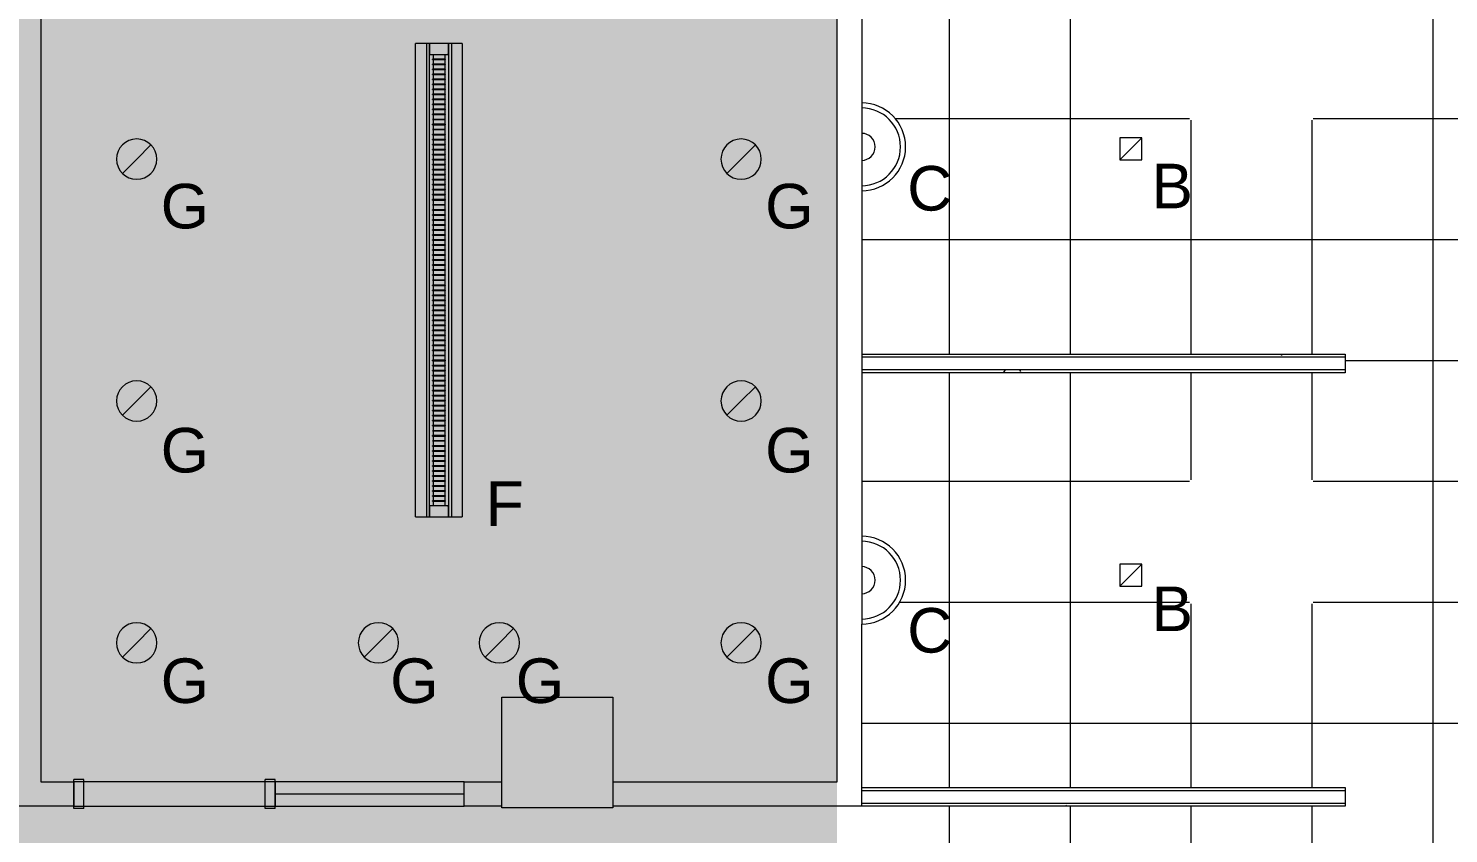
# Model space of a CAD drawing. Header units: inches. Extents: x -1196 to 1003, y -7097 to -4899.
# Drawn here: x 398.9 to 680.9, y -6614.4 to -6454.6 of the extents above; entities that cross this region are included whole.
import ezdxf

# ---------------------------------------------------------------- set-up
doc = ezdxf.new("R2010")
doc.units = ezdxf.units.IN
doc.header["$MEASUREMENT"] = 0
for name, color, linetype, lineweight in [('A-CLNG', 214, 'Continuous', 13), ('A-CLNG-PATT', 214, 'Continuous', 13), ('A-DETL-GENF', 247, 'Continuous', 9), ('A-DOOR', 8, 'Continuous', 13), ('A-DOOR-FRAM', 8, 'Continuous', 20), ('A-GLAZ', 8, 'Continuous', 13), ('A-WALL', 8, 'Continuous', 9), ('A-WALL-PATT', 8, 'Continuous', 13), ('E-LITE-EQPM', 4, 'Continuous', 9), ('E-LITE-EQPM-IDEN', 4, 'Continuous', 9), ('I-WALL', 8, 'Continuous', 9), ('S-COLS', 8, 'Continuous', 9)]:
    doc.layers.add(name, color=color, linetype=linetype, lineweight=lineweight)
doc.styles.add('Arial', font='arial.ttf', dxfattribs={"height": 8.851796})
pattern_1 = [(0, (0, 0), (30.72, 7.68), [1.267, -21.773, 1.267, -21.773, -122.88]), (0, (0, 0), (30.72, 7.68), [-46.08, 1.267, -44.813, 1.267, -21.773, -53.76]), (0, (0, 0), (30.72, 7.68), [-115.2, 1.267, -14.093, 1.267, -37.133]), (120, (11.52, 3.84), (-22.011075, 22.7643), [1.267, -21.773, 1.267, -21.773, -122.88]), (120, (11.52, 3.84), (-22.011075, 22.7643), [-46.08, 1.267, -44.813, 1.267, -21.773, -53.76]), (120, (11.52, 3.84), (-22.011075, 22.7643), [-115.2, 1.267, -14.093, 1.267, -37.133]), (240, (15.36, 19.2), (-8.708925, -30.4443), [1.267, -21.773, 1.267, -21.773, -122.88]), (240, (15.36, 19.2), (-8.708925, -30.4443), [-46.08, 1.267, -44.813, 1.267, -21.773, -53.76]), (240, (15.36, 19.2), (-8.708925, -30.4443), [-115.2, 1.267, -14.093, 1.267, -37.133])]

# ---------------------------------------------------------------- blocks, each defined once
blk = doc.blocks.new('Concrete-Rectangular-Column - 24 X 24-5087837-FIRST FLOOR RCP')
at = {"layer": 'S-COLS'}
for p, q in [((-11, 11), (11, 11)), ((-11, -11), (-11, 11)), ((11, 11), (11, -11)), ((11, -11), (-11, -11))]:
    blk.add_line(p, q, dxfattribs=at)
blk = doc.blocks.new('Single Flush - OTJ_SOLIDFLUSH_ALUM_D2-5395510-FIRST FLOOR RCP')
at = {"layer": 'A-DOOR-FRAM'}
for p, q in [((-20, 2.875), (-20, -2.875)), ((-20, 2.875), (-18, 2.875)), ((-18, 2.875), (-18, -2.875)), ((18.000004, 2.875), (18.000004, -2.875)), ((18.000004, 2.875), (20.000004, 2.875)), ((20.000004, 2.875), (20.000004, -2.875)), ((-20, -2.875), (-18, -2.875)), ((18.000004, -2.875), (20.000004, -2.875))]:
    blk.add_line(p, q, dxfattribs=at)
blk = doc.blocks.new('Frameless opening with glazing - 37_5-5235140-FIRST FLOOR RCP')
at = {"layer": 'A-GLAZ'}
blk.add_line((-20.25, 0.0625), (17.25, 0.0625), dxfattribs=at)
blk = doc.blocks.new('Sconce Light - Uplight - 100W - 120V-5523596-FIRST FLOOR RCP')
at = {"layer": 'E-LITE-EQPM'}
blk.add_line((-8.71, 2.44), (8.71, 2.44), dxfattribs=at)
for radius, start in [(8.71, 360), (7.71, 0), (2.68, 0)]:
    blk.add_arc((0, 2.44), radius, start, 180, dxfattribs=at)
blk = doc.blocks.new('L-Recessed Square Downlight - 4_-4552743-FIRST FLOOR RCP')
at = {"layer": 'E-LITE-EQPM'}
for p, q in [((-2.1875, -2.1875), (-2.1875, 2.1875)), ((-2.1875, 2.1875), (2.1875, 2.1875)), ((-2.1875, 2.1875), (2.1875, -2.1875)), ((2.1875, 2.1875), (2.1875, -2.1875)), ((2.1875, -2.1875), (-2.1875, -2.1875))]:
    blk.add_line(p, q, dxfattribs=at)
blk = doc.blocks.new('L-Recessed Circular - Downlight - 8_-5310836-FIRST FLOOR RCP')
at = {"layer": 'E-LITE-EQPM'}
for q in [(2.83, 2.83), (-2.83, -2.83)]:
    blk.add_line((0, 0), q, dxfattribs=at)
for start, end in [(360, 180), (180, 360)]:
    blk.add_arc((0, 0), 4, start, end, dxfattribs=at)
blk = doc.blocks.new('L-Pendant-Axis-LT-Louver - L-Pendant-Axis-LT-Louver 2-V76-FIRST FLOOR RCP')
at = {"layer": 'E-LITE-EQPM'}
for p, q in [((47, 4.64), (-47, 4.64)), ((-47, 4.59), (-47, 4.64)), ((-47, 2.49), (-47, 4.59)), ((47, 4.64), (47, 4.59)), ((47, 4.59), (47, 2.49)), ((-47, 1.88), (-47, 2.49)), ((-47, 2.49), (47, 2.49)), ((47, 1.88), (-47, 1.88)), ((-47, -1.85), (-47, 1.85)), ((-47, 1.85), (-44.78, 1.85)), ((-44.78, 1.85), (-44.78, 1.8)), ((-44.78, 1.8), (-44.78, 1.83)), ((-44.78, 1.72), (-44.78, 1.8)), ((-44.78, 1.72), (-44.78, -1.72)), ((-44.78, 1.15), (-43.88, 1.15)), ((-43.88, -1.27), (-43.88, 1.27)), ((-43.82, 1.27), (-43.88, 1.27)), ((-43.82, 1.27), (-43.82, -1.27)), ((-43.82, 1.15), (-42.89, 1.15)), ((-42.89, -1.27), (-42.89, 1.27)), ((-42.82, 1.27), (-42.89, 1.27)), ((-42.82, 1.27), (-42.82, -1.27)), ((-42.82, 1.15), (-41.93, 1.15)), ((-41.89, -1.27), (-41.89, 1.27)), ((-41.83, 1.27), (-41.89, 1.27)), ((-41.83, 1.27), (-41.83, -1.27)), ((-41.83, 1.15), (-40.89, 1.15)), ((-40.89, -1.27), (-40.89, 1.27)), ((-40.83, 1.27), (-40.89, 1.27)), ((-40.83, 1.27), (-40.83, -1.27)), ((-40.83, 1.15), (-39.9, 1.15)), ((-39.9, -1.27), (-39.9, 1.27)), ((-39.83, 1.27), (-39.9, 1.27)), ((-39.83, 1.27), (-39.83, -1.27)), ((-39.83, 1.15), (-38.9, 1.15)), ((-38.9, -1.27), (-38.9, 1.27)), ((-38.84, 1.27), (-38.9, 1.27)), ((-38.84, 1.27), (-38.84, -1.27)), ((-38.84, 1.15), (-37.9, 1.15)), ((-37.9, -1.27), (-37.9, 1.27)), ((-37.84, 1.27), (-37.9, 1.27)), ((-37.84, 1.27), (-37.84, -1.27)), ((-37.84, 1.15), (-36.91, 1.15)), ((-36.91, -1.27), (-36.91, 1.27)), ((-36.84, 1.27), (-36.91, 1.27)), ((-36.84, 1.27), (-36.84, -1.27)), ((-36.84, 1.15), (-35.91, 1.15)), ((-35.91, -1.27), (-35.91, 1.27)), ((-35.85, 1.27), (-35.91, 1.27)), ((-35.85, 1.27), (-35.85, -1.27)), ((-35.85, 1.15), (-34.91, 1.15)), ((-34.91, -1.27), (-34.91, 1.27)), ((-34.85, 1.27), (-34.91, 1.27)), ((-34.85, 1.27), (-34.85, -1.27)), ((-34.85, 1.15), (-33.92, 1.15)), ((-33.92, -1.27), (-33.92, 1.27)), ((-33.85, 1.27), (-33.92, 1.27)), ((-33.85, 1.27), (-33.85, -1.27)), ((-33.85, 1.15), (-32.92, 1.15)), ((-32.92, -1.27), (-32.92, 1.27)), ((-32.86, 1.27), (-32.92, 1.27)), ((-32.86, 1.27), (-32.86, -1.27)), ((-32.86, 1.15), (-31.92, 1.15)), ((-31.92, -1.27), (-31.92, 1.27)), ((-31.86, 1.27), (-31.92, 1.27)), ((-31.86, 1.27), (-31.86, -1.27)), ((-31.86, 1.15), (-30.93, 1.15)), ((-30.93, -1.27), (-30.93, 1.27)), ((-30.86, 1.27), (-30.93, 1.27)), ((-30.86, 1.27), (-30.86, -1.27)), ((-30.86, 1.15), (-29.93, 1.15)), ((-29.93, -1.27), (-29.93, 1.27)), ((-29.87, 1.27), (-29.93, 1.27)), ((-29.87, 1.27), (-29.87, -1.27)), ((-29.87, 1.15), (-28.93, 1.15)), ((-28.93, -1.27), (-28.93, 1.27)), ((-28.87, 1.27), (-28.93, 1.27)), ((-28.87, 1.27), (-28.87, -1.27)), ((-28.87, 1.15), (-27.94, 1.15)), ((-27.94, -1.27), (-27.94, 1.27)), ((-27.87, 1.27), (-27.94, 1.27)), ((-27.87, 1.27), (-27.87, -1.27)), ((-27.87, 1.15), (-26.94, 1.15)), ((-26.94, -1.27), (-26.94, 1.27)), ((-26.88, 1.27), (-26.94, 1.27)), ((-26.88, 1.27), (-26.88, -1.27)), ((-26.88, 1.15), (-25.94, 1.15)), ((-25.94, -1.27), (-25.94, 1.27)), ((-25.88, 1.27), (-25.94, 1.27)), ((-25.88, 1.27), (-25.88, -1.27)), ((-25.88, 1.15), (-24.95, 1.15)), ((-24.95, -1.27), (-24.95, 1.27)), ((-24.88, 1.27), (-24.95, 1.27)), ((-24.88, 1.27), (-24.88, -1.27)), ((-24.88, 1.15), (-23.95, 1.15)), ((-23.95, -1.27), (-23.95, 1.27)), ((-23.89, 1.27), (-23.95, 1.27)), ((-23.89, 1.27), (-23.89, -1.27)), ((-23.89, 1.15), (-22.98, 1.15)), ((-22.95, -1.27), (-22.95, 1.27)), ((-22.89, 1.27), (-22.95, 1.27)), ((-22.89, 1.27), (-22.89, -1.27)), ((-22.89, 1.15), (-21.96, 1.15)), ((-21.96, -1.27), (-21.96, 1.27)), ((-21.89, 1.27), (-21.96, 1.27)), ((-21.89, 1.27), (-21.89, -1.27)), ((-21.89, 1.15), (-20.96, 1.15)), ((-20.96, -1.27), (-20.96, 1.27)), ((-20.9, 1.27), (-20.96, 1.27)), ((-20.9, 1.27), (-20.9, -1.27)), ((-20.9, 1.15), (-19.96, 1.15)), ((-19.96, -1.27), (-19.96, 1.27)), ((-19.9, 1.27), (-19.96, 1.27)), ((-19.9, 1.27), (-19.9, -1.27)), ((-19.9, 1.15), (-18.97, 1.15)), ((-18.97, -1.27), (-18.97, 1.27)), ((-18.9, 1.27), (-18.97, 1.27)), ((-18.9, 1.27), (-18.9, -1.27)), ((-18.9, 1.15), (-17.97, 1.15)), ((-17.97, -1.27), (-17.97, 1.27)), ((-17.91, 1.27), (-17.97, 1.27)), ((-17.91, 1.27), (-17.91, -1.27)), ((-17.91, 1.15), (-16.97, 1.15)), ((-16.97, -1.27), (-16.97, 1.27)), ((-16.91, 1.27), (-16.97, 1.27)), ((-16.91, 1.27), (-16.91, -1.27)), ((-16.91, 1.15), (-15.98, 1.15)), ((-15.98, -1.27), (-15.98, 1.27)), ((-15.91, 1.27), (-15.98, 1.27)), ((-15.91, 1.27), (-15.91, -1.27)), ((-15.91, 1.15), (-14.98, 1.15)), ((-14.98, -1.27), (-14.98, 1.27)), ((-14.92, 1.27), (-14.98, 1.27)), ((-14.92, 1.27), (-14.92, -1.27)), ((-14.92, 1.15), (-13.98, 1.15)), ((-13.98, -1.27), (-13.98, 1.27)), ((-13.92, 1.27), (-13.98, 1.27)), ((-13.92, 1.27), (-13.92, -1.27)), ((-13.92, 1.15), (-12.99, 1.15)), ((-12.99, -1.27), (-12.99, 1.27)), ((-12.92, 1.27), (-12.99, 1.27)), ((-12.92, 1.27), (-12.92, -1.27)), ((-12.92, 1.15), (-11.99, 1.15)), ((-11.99, -1.27), (-11.99, 1.27)), ((-11.93, 1.27), (-11.99, 1.27)), ((-11.93, 1.27), (-11.93, -1.27)), ((-11.93, 1.15), (-10.99, 1.15)), ((-10.99, -1.27), (-10.99, 1.27)), ((-10.93, 1.27), (-10.99, 1.27)), ((-10.93, 1.27), (-10.93, -1.27)), ((-10.93, 1.15), (-10, 1.15)), ((-10, -1.27), (-10, 1.27)), ((-9.94, 1.27), (-10, 1.27)), ((-9.94, 1.27), (-9.94, -1.27)), ((-9.94, 1.15), (-9, 1.15)), ((-9, -1.27), (-9, 1.27)), ((-8.94, 1.27), (-9, 1.27)), ((-8.94, 1.27), (-8.94, -1.27)), ((-8.94, 1.15), (-8, 1.15)), ((-8, -1.27), (-8, 1.27)), ((-7.94, 1.27), (-8, 1.27)), ((-7.94, 1.27), (-7.94, -1.27)), ((-7.94, 1.15), (-7.01, 1.15)), ((-7.01, -1.27), (-7.01, 1.27)), ((-6.95, 1.27), (-7.01, 1.27)), ((-6.95, 1.27), (-6.95, -1.27)), ((-6.95, 1.15), (-6.01, 1.15)), ((-6.01, -1.27), (-6.01, 1.27)), ((-5.95, 1.27), (-6.01, 1.27)), ((-5.95, 1.27), (-5.95, -1.27)), ((-5.95, 1.15), (-5.01, 1.15)), ((-5.01, -1.27), (-5.01, 1.27)), ((-4.95, 1.27), (-5.01, 1.27)), ((-4.95, 1.27), (-4.95, -1.27)), ((-4.95, 1.15), (-4.03, 1.15)), ((-4.02, -1.27), (-4.02, 1.27)), ((-3.96, 1.27), (-4.02, 1.27)), ((-3.96, 1.27), (-3.96, -1.27)), ((-3.96, 1.15), (-3.02, 1.15)), ((-3.02, -1.27), (-3.02, 1.27)), ((-2.96, 1.27), (-3.02, 1.27)), ((-2.96, 1.27), (-2.96, -1.27)), ((-2.96, 1.15), (-2.02, 1.15)), ((-2.02, -1.27), (-2.02, 1.27)), ((-1.96, 1.27), (-2.02, 1.27)), ((-1.96, 1.27), (-1.96, -1.27)), ((-1.96, 1.15), (-1.03, 1.15)), ((-1.03, -1.27), (-1.03, 1.27)), ((-0.97, 1.27), (-1.03, 1.27)), ((-0.97, 1.27), (-0.97, -1.27)), ((-0.97, 1.15), (-0.03, 1.15)), ((-0.03, -1.27), (-0.03, 1.27)), ((0.03, 1.27), (-0.03, 1.27)), ((0.03, 1.27), (0.03, -1.27)), ((0.03, 1.15), (0.97, 1.15)), ((0.97, -1.27), (0.97, 1.27)), ((1.03, 1.27), (0.97, 1.27)), ((1.03, 1.27), (1.03, -1.27)), ((1.03, 1.15), (1.96, 1.15)), ((1.96, -1.27), (1.96, 1.27)), ((2.02, 1.27), (1.96, 1.27)), ((2.02, 1.27), (2.02, -1.27)), ((2.02, 1.15), (2.96, 1.15)), ((2.96, -1.27), (2.96, 1.27)), ((3.02, 1.27), (2.96, 1.27)), ((3.02, 1.27), (3.02, -1.27)), ((3.02, 1.15), (3.96, 1.15)), ((3.96, -1.27), (3.96, 1.27)), ((4.02, 1.27), (3.96, 1.27)), ((4.02, 1.27), (4.02, -1.27)), ((4.02, 1.15), (4.95, 1.15)), ((4.95, -1.27), (4.95, 1.27)), ((5.01, 1.27), (4.95, 1.27)), ((5.01, 1.27), (5.01, -1.27)), ((5.01, 1.15), (5.95, 1.15)), ((5.95, -1.27), (5.95, 1.27)), ((6.01, 1.27), (5.95, 1.27)), ((6.01, 1.27), (6.01, -1.27)), ((6.01, 1.15), (6.95, 1.15)), ((6.95, -1.27), (6.95, 1.27)), ((7.01, 1.27), (6.95, 1.27)), ((7.01, 1.27), (7.01, -1.27)), ((7.01, 1.15), (7.94, 1.15)), ((7.94, -1.27), (7.94, 1.27)), ((8, 1.27), (7.94, 1.27)), ((8, 1.27), (8, -1.27)), ((8, 1.15), (8.94, 1.15)), ((8.94, -1.27), (8.94, 1.27)), ((9, 1.27), (8.94, 1.27)), ((9, 1.27), (9, -1.27)), ((9, 1.15), (9.94, 1.15)), ((9.94, -1.27), (9.94, 1.27)), ((10, 1.27), (9.94, 1.27)), ((10, 1.27), (10, -1.27)), ((10, 1.15), (10.93, 1.15)), ((10.93, -1.27), (10.93, 1.27)), ((10.99, 1.27), (10.93, 1.27)), ((10.99, 1.27), (10.99, -1.27)), ((10.99, 1.15), (11.93, 1.15)), ((11.93, -1.27), (11.93, 1.27)), ((11.99, 1.27), (11.93, 1.27)), ((11.99, 1.27), (11.99, -1.27)), ((11.99, 1.15), (12.92, 1.15)), ((12.92, -1.27), (12.92, 1.27)), ((12.99, 1.27), (12.92, 1.27)), ((12.99, 1.27), (12.99, -1.27)), ((12.99, 1.15), (13.92, 1.15)), ((13.92, -1.27), (13.92, 1.27)), ((13.98, 1.27), (13.92, 1.27)), ((13.98, 1.27), (13.98, -1.27)), ((13.98, 1.15), (14.92, 1.15)), ((14.92, -1.27), (14.92, 1.27)), ((14.98, 1.27), (14.92, 1.27)), ((14.98, 1.27), (14.98, -1.27)), ((14.98, 1.15), (15.91, 1.15)), ((15.91, -1.27), (15.91, 1.27)), ((15.98, 1.27), (15.91, 1.27)), ((15.98, 1.27), (15.98, -1.27)), ((15.98, 1.15), (16.91, 1.15)), ((16.91, -1.27), (16.91, 1.27)), ((16.97, 1.27), (16.91, 1.27)), ((16.97, 1.27), (16.97, -1.27)), ((16.97, 1.15), (17.91, 1.15)), ((17.91, -1.27), (17.91, 1.27)), ((17.97, 1.27), (17.91, 1.27)), ((17.97, 1.27), (17.97, -1.27)), ((17.97, 1.15), (18.9, 1.15)), ((18.9, -1.27), (18.9, 1.27)), ((18.97, 1.27), (18.9, 1.27)), ((18.97, 1.27), (18.97, -1.27)), ((18.97, 1.15), (19.9, 1.15)), ((19.9, -1.27), (19.9, 1.27)), ((19.96, 1.27), (19.9, 1.27)), ((19.96, 1.27), (19.96, -1.27)), ((19.96, 1.15), (20.9, 1.15)), ((20.9, -1.27), (20.9, 1.27)), ((20.96, 1.27), (20.9, 1.27)), ((20.96, 1.27), (20.96, -1.27)), ((20.96, 1.15), (21.89, 1.15)), ((21.89, -1.27), (21.89, 1.27)), ((21.96, 1.27), (21.89, 1.27)), ((21.96, 1.27), (21.96, -1.27)), ((21.96, 1.15), (22.89, 1.15)), ((22.89, -1.27), (22.89, 1.27)), ((22.95, 1.27), (22.89, 1.27)), ((22.95, 1.27), (22.95, -1.27)), ((22.95, 1.15), (23.89, 1.15)), ((23.89, -1.27), (23.89, 1.27)), ((23.95, 1.27), (23.89, 1.27)), ((23.95, 1.27), (23.95, -1.27)), ((23.95, 1.15), (24.88, 1.15)), ((24.88, -1.27), (24.88, 1.27)), ((24.95, 1.27), (24.88, 1.27)), ((24.95, 1.27), (24.95, -1.27)), ((24.95, 1.15), (25.88, 1.15)), ((25.88, -1.27), (25.88, 1.27)), ((25.94, 1.27), (25.88, 1.27)), ((25.94, 1.27), (25.94, -1.27)), ((25.94, 1.15), (26.88, 1.15)), ((26.88, -1.27), (26.88, 1.27)), ((26.94, 1.27), (26.88, 1.27)), ((26.94, 1.27), (26.94, -1.27)), ((26.94, 1.15), (27.87, 1.15)), ((27.87, -1.27), (27.87, 1.27)), ((27.94, 1.27), (27.87, 1.27)), ((27.94, 1.27), (27.94, -1.27)), ((27.94, 1.15), (28.87, 1.15)), ((28.87, -1.27), (28.87, 1.27)), ((28.93, 1.27), (28.87, 1.27)), ((28.93, 1.27), (28.93, -1.27)), ((28.93, 1.15), (29.87, 1.15)), ((29.87, -1.27), (29.87, 1.27)), ((29.93, 1.27), (29.87, 1.27)), ((29.93, 1.27), (29.93, -1.27)), ((29.93, 1.15), (30.86, 1.15)), ((30.86, -1.27), (30.86, 1.27)), ((30.93, 1.27), (30.86, 1.27)), ((30.93, 1.27), (30.93, -1.27)), ((30.93, 1.15), (31.86, 1.15)), ((31.86, -1.27), (31.86, 1.27)), ((31.92, 1.27), (31.86, 1.27)), ((31.92, 1.27), (31.92, -1.27)), ((31.92, 1.15), (32.86, 1.15)), ((32.86, -1.27), (32.86, 1.27)), ((32.92, 1.27), (32.86, 1.27)), ((32.92, 1.27), (32.92, -1.27)), ((32.92, 1.15), (33.85, 1.15)), ((33.85, -1.27), (33.85, 1.27)), ((33.92, 1.27), (33.85, 1.27)), ((33.92, 1.27), (33.92, -1.27)), ((33.92, 1.15), (34.85, 1.15)), ((34.85, -1.27), (34.85, 1.27)), ((34.91, 1.27), (34.85, 1.27)), ((34.91, 1.27), (34.91, -1.27)), ((34.91, 1.15), (35.85, 1.15)), ((35.85, -1.27), (35.85, 1.27)), ((35.91, 1.27), (35.85, 1.27)), ((35.91, 1.27), (35.91, -1.27)), ((35.91, 1.15), (36.84, 1.15)), ((36.84, -1.27), (36.84, 1.27)), ((36.91, 1.27), (36.84, 1.27)), ((36.91, 1.27), (36.91, -1.27)), ((36.91, 1.15), (37.84, 1.15)), ((37.84, -1.27), (37.84, 1.27)), ((37.9, 1.27), (37.84, 1.27)), ((37.9, 1.27), (37.9, -1.27)), ((37.9, 1.15), (38.84, 1.15)), ((38.84, -1.27), (38.84, 1.27)), ((38.9, 1.27), (38.84, 1.27)), ((38.9, 1.27), (38.9, -1.27)), ((38.9, 1.15), (39.83, 1.15)), ((39.83, -1.27), (39.83, 1.27)), ((39.9, 1.27), (39.83, 1.27)), ((39.9, 1.27), (39.9, -1.27)), ((39.9, 1.15), (40.83, 1.15)), ((40.83, -1.27), (40.83, 1.27)), ((40.89, 1.27), (40.83, 1.27)), ((40.89, 1.27), (40.89, -1.27)), ((40.89, 1.15), (41.83, 1.15)), ((41.83, -1.27), (41.83, 1.27)), ((41.89, 1.27), (41.83, 1.27)), ((41.89, 1.27), (41.89, -1.27)), ((41.89, 1.15), (42.82, 1.15)), ((42.82, -1.27), (42.82, 1.27)), ((42.89, 1.27), (42.82, 1.27)), ((42.89, 1.27), (42.89, -1.27)), ((42.89, 1.15), (43.82, 1.15)), ((43.82, -1.27), (43.82, 1.27)), ((43.88, 1.27), (43.82, 1.27)), ((43.88, 1.27), (43.88, -1.27)), ((43.88, 1.15), (44.78, 1.15)), ((44.78, 1.8), (44.78, 1.85)), ((44.78, 1.85), (47, 1.85)), ((44.78, 1.83), (44.78, 1.8)), ((44.78, 1.8), (44.78, 1.72)), ((44.78, -1.72), (44.78, 1.72)), ((47, 2.49), (47, 1.88)), ((47, 1.85), (47, -1.85)), ((-47, -1.85), (-44.78, -1.85)), ((-47, -2.49), (-47, -1.88)), ((-47, -1.88), (47, -1.88)), ((-47, -4.6), (-47, -2.49)), ((-47, -2.49), (47, -2.49)), ((-44.78, -1.15), (-43.88, -1.15)), ((-44.78, -1.8), (-44.78, -1.72)), ((-44.78, -1.8), (-44.78, -1.85)), ((-44.78, -1.83), (-44.78, -1.8)), ((-43.88, -1.27), (-43.82, -1.27)), ((-43.82, -1.15), (-42.89, -1.15)), ((-42.89, -1.27), (-42.82, -1.27)), ((-42.82, -1.15), (-41.93, -1.15)), ((-41.89, -1.27), (-41.83, -1.27)), ((-41.83, -1.15), (-40.89, -1.15)), ((-40.89, -1.27), (-40.83, -1.27)), ((-40.83, -1.15), (-39.9, -1.15)), ((-39.9, -1.27), (-39.83, -1.27)), ((-39.83, -1.15), (-38.9, -1.15)), ((-38.9, -1.27), (-38.84, -1.27)), ((-38.84, -1.15), (-37.9, -1.15)), ((-37.9, -1.27), (-37.84, -1.27)), ((-37.84, -1.15), (-36.91, -1.15)), ((-36.91, -1.27), (-36.84, -1.27)), ((-36.84, -1.15), (-35.91, -1.15)), ((-35.91, -1.27), (-35.85, -1.27)), ((-35.85, -1.15), (-34.91, -1.15)), ((-34.91, -1.27), (-34.85, -1.27)), ((-34.85, -1.15), (-33.92, -1.15)), ((-33.92, -1.27), (-33.85, -1.27)), ((-33.85, -1.15), (-32.92, -1.15)), ((-32.92, -1.27), (-32.86, -1.27)), ((-32.86, -1.15), (-31.92, -1.15)), ((-31.92, -1.27), (-31.86, -1.27)), ((-31.86, -1.15), (-30.93, -1.15)), ((-30.93, -1.27), (-30.86, -1.27)), ((-30.86, -1.15), (-29.93, -1.15)), ((-29.93, -1.27), (-29.87, -1.27)), ((-29.87, -1.15), (-28.93, -1.15)), ((-28.93, -1.27), (-28.87, -1.27)), ((-28.87, -1.15), (-27.94, -1.15)), ((-27.94, -1.27), (-27.87, -1.27)), ((-27.87, -1.15), (-26.94, -1.15)), ((-26.94, -1.27), (-26.88, -1.27)), ((-26.88, -1.15), (-25.94, -1.15)), ((-25.94, -1.27), (-25.88, -1.27)), ((-25.88, -1.15), (-24.95, -1.15)), ((-24.95, -1.27), (-24.88, -1.27)), ((-24.88, -1.15), (-23.95, -1.15)), ((-23.95, -1.27), (-23.89, -1.27)), ((-23.89, -1.15), (-22.98, -1.15)), ((-22.95, -1.27), (-22.89, -1.27)), ((-22.89, -1.15), (-21.96, -1.15)), ((-21.96, -1.27), (-21.89, -1.27)), ((-21.89, -1.15), (-20.96, -1.15)), ((-20.96, -1.27), (-20.9, -1.27)), ((-20.9, -1.15), (-19.96, -1.15)), ((-19.96, -1.27), (-19.9, -1.27)), ((-19.9, -1.15), (-18.97, -1.15)), ((-18.97, -1.27), (-18.9, -1.27)), ((-18.9, -1.15), (-17.97, -1.15)), ((-17.97, -1.27), (-17.91, -1.27)), ((-17.91, -1.15), (-16.97, -1.15)), ((-16.97, -1.27), (-16.91, -1.27)), ((-16.91, -1.15), (-15.98, -1.15)), ((-15.98, -1.27), (-15.91, -1.27)), ((-15.91, -1.15), (-14.98, -1.15)), ((-14.98, -1.27), (-14.92, -1.27)), ((-14.92, -1.15), (-13.98, -1.15)), ((-13.98, -1.27), (-13.92, -1.27)), ((-13.92, -1.15), (-12.99, -1.15)), ((-12.99, -1.27), (-12.92, -1.27)), ((-12.92, -1.15), (-11.99, -1.15)), ((-11.99, -1.27), (-11.93, -1.27)), ((-11.93, -1.15), (-10.99, -1.15)), ((-10.99, -1.27), (-10.93, -1.27)), ((-10.93, -1.15), (-10, -1.15)), ((-10, -1.27), (-9.94, -1.27)), ((-9.94, -1.15), (-9, -1.15)), ((-9, -1.27), (-8.94, -1.27)), ((-8.94, -1.15), (-8, -1.15)), ((-8, -1.27), (-7.94, -1.27)), ((-7.94, -1.15), (-7.01, -1.15)), ((-7.01, -1.27), (-6.95, -1.27)), ((-6.95, -1.15), (-6.01, -1.15)), ((-6.01, -1.27), (-5.95, -1.27)), ((-5.95, -1.15), (-5.01, -1.15)), ((-5.01, -1.27), (-4.95, -1.27)), ((-4.95, -1.15), (-4.03, -1.15)), ((-4.02, -1.27), (-3.96, -1.27)), ((-3.96, -1.15), (-3.02, -1.15)), ((-3.02, -1.27), (-2.96, -1.27)), ((-2.96, -1.15), (-2.02, -1.15)), ((-2.02, -1.27), (-1.96, -1.27)), ((-1.96, -1.15), (-1.03, -1.15)), ((-1.03, -1.27), (-0.97, -1.27)), ((-0.97, -1.15), (-0.03, -1.15)), ((-0.03, -1.27), (0.03, -1.27)), ((0.03, -1.15), (0.97, -1.15)), ((0.97, -1.27), (1.03, -1.27)), ((1.03, -1.15), (1.96, -1.15)), ((1.96, -1.27), (2.02, -1.27)), ((2.02, -1.15), (2.96, -1.15)), ((2.96, -1.27), (3.02, -1.27)), ((3.02, -1.15), (3.96, -1.15)), ((3.96, -1.27), (4.02, -1.27)), ((4.02, -1.15), (4.95, -1.15)), ((4.95, -1.27), (5.01, -1.27)), ((5.01, -1.15), (5.95, -1.15)), ((5.95, -1.27), (6.01, -1.27)), ((6.01, -1.15), (6.95, -1.15)), ((6.95, -1.27), (7.01, -1.27)), ((7.01, -1.15), (7.94, -1.15)), ((7.94, -1.27), (8, -1.27)), ((8, -1.15), (8.94, -1.15)), ((8.94, -1.27), (9, -1.27)), ((9, -1.15), (9.94, -1.15)), ((9.94, -1.27), (10, -1.27)), ((10, -1.15), (10.93, -1.15)), ((10.93, -1.27), (10.99, -1.27)), ((10.99, -1.15), (11.93, -1.15)), ((11.93, -1.27), (11.99, -1.27)), ((11.99, -1.15), (12.92, -1.15)), ((12.92, -1.27), (12.99, -1.27)), ((12.99, -1.15), (13.92, -1.15)), ((13.92, -1.27), (13.98, -1.27)), ((13.98, -1.15), (14.92, -1.15)), ((14.92, -1.27), (14.98, -1.27)), ((14.98, -1.15), (15.91, -1.15)), ((15.91, -1.27), (15.98, -1.27)), ((15.98, -1.15), (16.91, -1.15)), ((16.91, -1.27), (16.97, -1.27)), ((16.97, -1.15), (17.91, -1.15)), ((17.91, -1.27), (17.97, -1.27)), ((17.97, -1.15), (18.9, -1.15)), ((18.9, -1.27), (18.97, -1.27)), ((18.97, -1.15), (19.9, -1.15)), ((19.9, -1.27), (19.96, -1.27)), ((19.96, -1.15), (20.9, -1.15)), ((20.9, -1.27), (20.96, -1.27)), ((20.96, -1.15), (21.89, -1.15)), ((21.89, -1.27), (21.96, -1.27)), ((21.96, -1.15), (22.89, -1.15)), ((22.89, -1.27), (22.95, -1.27)), ((22.95, -1.15), (23.89, -1.15)), ((23.89, -1.27), (23.95, -1.27)), ((23.95, -1.15), (24.88, -1.15)), ((24.88, -1.27), (24.95, -1.27)), ((24.95, -1.15), (25.88, -1.15)), ((25.88, -1.27), (25.94, -1.27)), ((25.94, -1.15), (26.88, -1.15)), ((26.88, -1.27), (26.94, -1.27)), ((26.94, -1.15), (27.87, -1.15)), ((27.87, -1.27), (27.94, -1.27)), ((27.94, -1.15), (28.87, -1.15)), ((28.87, -1.27), (28.93, -1.27)), ((28.93, -1.15), (29.87, -1.15)), ((29.87, -1.27), (29.93, -1.27)), ((29.93, -1.15), (30.86, -1.15)), ((30.86, -1.27), (30.93, -1.27)), ((30.93, -1.15), (31.86, -1.15)), ((31.86, -1.27), (31.92, -1.27)), ((31.92, -1.15), (32.86, -1.15)), ((32.86, -1.27), (32.92, -1.27)), ((32.92, -1.15), (33.85, -1.15)), ((33.85, -1.27), (33.92, -1.27)), ((33.92, -1.15), (34.85, -1.15)), ((34.85, -1.27), (34.91, -1.27)), ((34.91, -1.15), (35.85, -1.15)), ((35.85, -1.27), (35.91, -1.27)), ((35.91, -1.15), (36.84, -1.15)), ((36.84, -1.27), (36.91, -1.27)), ((36.91, -1.15), (37.84, -1.15)), ((37.84, -1.27), (37.9, -1.27)), ((37.9, -1.15), (38.84, -1.15)), ((38.84, -1.27), (38.9, -1.27)), ((38.9, -1.15), (39.83, -1.15)), ((39.83, -1.27), (39.9, -1.27)), ((39.9, -1.15), (40.83, -1.15)), ((40.83, -1.27), (40.89, -1.27)), ((40.89, -1.15), (41.83, -1.15)), ((41.83, -1.27), (41.89, -1.27)), ((41.89, -1.15), (42.82, -1.15)), ((42.82, -1.27), (42.89, -1.27)), ((42.89, -1.15), (43.82, -1.15)), ((43.82, -1.27), (43.88, -1.27)), ((43.88, -1.15), (44.78, -1.15)), ((44.78, -1.72), (44.78, -1.8)), ((44.78, -1.85), (44.78, -1.8)), ((44.78, -1.8), (44.78, -1.83)), ((44.78, -1.85), (47, -1.85)), ((47, -1.88), (47, -2.49)), ((47, -2.49), (47, -4.6)), ((-47, -4.64), (-47, -4.6)), ((-47, -4.6), (47, -4.6)), ((-47, -4.64), (47, -4.64)), ((47, -4.6), (47, -4.64))]:
    blk.add_line(p, q, dxfattribs=at)

msp = doc.modelspace()

# ---------------------------------------------------------------- hatches: boundary and pattern name
at = {"layer": 'A-CLNG-PATT'}
h = msp.add_hatch(dxfattribs=at)
h.set_pattern_fill('FP_5', color=256, style=0, pattern_type=2)
h.set_pattern_definition([(0, (197.81, -6472.464), (0, -24), []), (270, (197.81, -6472.464), (-24, -1e-15), [])])
h.paths.add_polyline_path([(206.81, -6852.28), (274.94, -6852.28), (274.94, -6849.28), (252.94, -6849.28), (252.94, -6827.28), (274.94, -6827.28), (274.94, -6780.78), (-330.94, -6780.78), (-330.94, -6609.28), (-365.06, -6609.28), (-365.06, -6852.28), (197.38, -6852.28)], flags=0)
h.paths.add_polyline_path([(15.76, -6849.28), (-6.24, -6849.28), (-6.24, -6827.28), (15.76, -6827.28), (15.76, -6832.16)], flags=0)
h.paths.add_polyline_path([(-205.06, -6849.28), (-227.06, -6849.28), (-227.06, -6827.28), (-205.06, -6827.28), (-205.06, -6843.93)], flags=0)
h.paths.add_polyline_path([(-349.59, -6807.94), (-358.83, -6807.94), (-358.79, -6713.94), (-349.56, -6713.94), (-349.58, -6807.94)], flags=0)
h.paths.add_polyline_path([(-354.19, -6805.72), (-353.04, -6805.72), (-353.04, -6804.82), (-355.34, -6804.82), (-355.34, -6805.72)], flags=0)
h.paths.add_polyline_path([(-355.34, -6804.76), (-353.04, -6804.76), (-353.04, -6803.82), (-355.34, -6803.82)], flags=0)
h.paths.add_polyline_path([(-355.34, -6803.76), (-353.04, -6803.73), (-353.04, -6802.83), (-355.34, -6802.83), (-355.34, -6803.73)], flags=0)
h.paths.add_polyline_path([(-353.04, -6802.76), (-353.04, -6801.83), (-355.34, -6801.83), (-355.34, -6802.76)], flags=0)
h.paths.add_polyline_path([(-353.04, -6801.77), (-353.04, -6800.83), (-355.34, -6800.83), (-355.34, -6801.77)], flags=0)
h.paths.add_polyline_path([(-355.34, -6800.77), (-353.04, -6800.77), (-353.04, -6799.84), (-355.34, -6799.84)], flags=0)
h.paths.add_polyline_path([(-355.34, -6799.77), (-353.04, -6799.77), (-353.04, -6798.84), (-355.34, -6798.84), (-355.34, -6799.5)], flags=0)
h.paths.add_polyline_path([(-355.21, -6798.78), (-353.04, -6798.78), (-353.04, -6797.84), (-355.34, -6797.84), (-355.34, -6798.78)], flags=0)
h.paths.add_polyline_path([(-353.04, -6797.78), (-353.04, -6796.85), (-355.34, -6796.85), (-355.34, -6797.78), (-355.02, -6797.78)], flags=0)
h.paths.add_polyline_path([(-353.04, -6796.78), (-353.04, -6795.85), (-355.34, -6795.85), (-355.34, -6796.78), (-354.84, -6796.78)], flags=0)
h.paths.add_polyline_path([(-355.34, -6795.79), (-353.04, -6795.79), (-353.04, -6794.85), (-355.34, -6794.85)], flags=0)
h.paths.add_polyline_path([(-354.47, -6794.79), (-353.04, -6794.79), (-353.04, -6793.86), (-355.34, -6793.86), (-355.34, -6794.79)], flags=0)
h.paths.add_polyline_path([(-354.29, -6793.79), (-353.04, -6793.79), (-353.04, -6792.86), (-355.34, -6792.86), (-355.34, -6793.79)], flags=0)
h.paths.add_polyline_path([(-353.04, -6792.8), (-353.04, -6791.86), (-355.34, -6791.86), (-355.34, -6792.8), (-354.11, -6792.8)], flags=0)
h.paths.add_polyline_path([(-353.92, -6791.8), (-353.04, -6791.8), (-353.04, -6790.87), (-355.34, -6790.87), (-355.34, -6791.8)], flags=0)
h.paths.add_polyline_path([(-353.74, -6790.8), (-353.04, -6790.8), (-353.04, -6789.87), (-355.34, -6789.87), (-355.34, -6790.8)], flags=0)
h.paths.add_polyline_path([(-355.34, -6789.81), (-353.04, -6789.81), (-353.04, -6788.87), (-355.34, -6788.87)], flags=0)
h.paths.add_polyline_path([(-353.04, -6788.81), (-353.04, -6787.88), (-355.34, -6787.88), (-355.34, -6788.81), (-353.37, -6788.81)], flags=0)
h.paths.add_polyline_path([(-355.34, -6787.81), (-353.04, -6787.81), (-353.04, -6786.88), (-355.34, -6786.88)], flags=0)
h.paths.add_polyline_path([(-355.34, -6786.82), (-353.04, -6786.82), (-353.04, -6785.88), (-355.34, -6785.88)], flags=0)
h.paths.add_polyline_path([(-353.04, -6785.82), (-353.04, -6784.89), (-355.34, -6784.89), (-355.34, -6785.82)], flags=0)
h.paths.add_polyline_path([(-355.34, -6784.82), (-353.04, -6784.82), (-353.04, -6783.89), (-355.34, -6783.89), (-355.34, -6784.78)], flags=0)
h.paths.add_polyline_path([(-355.34, -6783.83), (-353.04, -6783.83), (-353.04, -6782.89), (-355.34, -6782.89)], flags=0)
h.paths.add_polyline_path([(-353.04, -6782.83), (-353.04, -6781.9), (-355.34, -6781.9), (-355.34, -6782.83)], flags=0)
h.paths.add_polyline_path([(-353.04, -6781.83), (-353.04, -6780.9), (-355.34, -6780.9), (-355.34, -6781.83)], flags=0)
h.paths.add_polyline_path([(-353.04, -6780.84), (-353.04, -6779.9), (-355.34, -6779.9), (-355.34, -6780.84)], flags=0)
h.paths.add_polyline_path([(-355.34, -6779.84), (-353.04, -6779.84), (-353.04, -6778.91), (-355.34, -6778.91)], flags=0)
h.paths.add_polyline_path([(-355.34, -6778.84), (-353.04, -6778.84), (-353.04, -6777.91), (-355.34, -6777.91)], flags=0)
h.paths.add_polyline_path([(-355.34, -6777.85), (-353.04, -6777.85), (-353.04, -6776.91), (-355.34, -6776.91)], flags=0)
h.paths.add_polyline_path([(199.19, -6777.03), (271.19, -6777.03), (271.19, -6609.28), (157.19, -6609.28), (157.19, -6640.15), (174.03, -6640.15), (174.03, -6664.78), (157.19, -6664.78), (157.19, -6777.03), (197.38, -6777.03)], flags=0)
h.paths.add_polyline_path([(131.03, -6777.03), (153.44, -6777.03), (153.44, -6664.78), (149.47, -6664.78), (149.47, -6640.15), (153.44, -6640.14), (153.44, -6609.28), (69.44, -6609.28), (69.44, -6640.15), (78.03, -6640.15), (78.03, -6664.78), (69.44, -6664.78), (69.44, -6777.03), (125.94, -6777.03)], flags=0)
h.paths.add_polyline_path([(55.25, -6777.03), (65.69, -6777.03), (65.69, -6664.78), (53.47, -6664.78), (53.47, -6640.15), (65.69, -6640.12), (65.69, -6609.28), (-48.31, -6609.28), (-48.31, -6777.03), (37.86, -6777.03)], flags=0)
h.paths.add_polyline_path([(-247.87, -6777.03), (-209.69, -6777.03), (-209.69, -6609.28), (-327.19, -6609.28), (-327.19, -6640.15), (-305.97, -6640.15), (-305.97, -6664.78), (-327.19, -6664.78), (-327.19, -6777.03), (-250.14, -6777.03)], flags=0)
h.paths.add_polyline_path([(-54.06, -6777.03), (-52.06, -6777.03), (-52.06, -6609.28), (-205.94, -6609.28), (-205.94, -6777.03), (-58.14, -6777.03)], flags=0)
h.paths.add_polyline_path([(-355.34, -6776.85), (-353.04, -6776.85), (-353.04, -6775.92), (-355.34, -6775.92)], flags=0)
h.paths.add_polyline_path([(-353.04, -6775.85), (-353.04, -6774.92), (-355.34, -6774.92), (-355.34, -6775.85)], flags=0)
h.paths.add_polyline_path([(-355.34, -6774.86), (-353.04, -6774.86), (-353.04, -6773.92), (-355.34, -6773.92)], flags=0)
h.paths.add_polyline_path([(-353.04, -6773.86), (-353.04, -6772.93), (-355.34, -6772.93), (-355.34, -6773.86)], flags=0)
h.paths.add_polyline_path([(-355.34, -6772.86), (-353.04, -6772.86), (-353.04, -6771.93), (-355.34, -6771.93)], flags=0)
h.paths.add_polyline_path([(-353.04, -6771.87), (-353.04, -6770.93), (-355.34, -6770.93), (-355.34, -6771.87)], flags=0)
h.paths.add_polyline_path([(-353.04, -6770.87), (-353.04, -6769.94), (-355.34, -6769.94), (-355.34, -6770.87)], flags=0)
h.paths.add_polyline_path([(-355.34, -6769.87), (-353.04, -6769.87), (-353.04, -6768.94), (-355.34, -6768.94)], flags=0)
h.paths.add_polyline_path([(-355.34, -6768.88), (-353.04, -6768.88), (-353.04, -6767.94), (-355.34, -6767.94)], flags=0)
h.paths.add_polyline_path([(-353.04, -6767.88), (-353.04, -6766.95), (-355.34, -6766.95), (-355.34, -6767.88)], flags=0)
h.paths.add_polyline_path([(-353.04, -6766.88), (-353.04, -6765.95), (-355.34, -6765.95), (-355.34, -6766.88)], flags=0)
h.paths.add_polyline_path([(-353.04, -6765.89), (-353.04, -6764.95), (-355.34, -6764.95), (-355.34, -6765.89)], flags=0)
h.paths.add_polyline_path([(-355.34, -6764.89), (-353.04, -6764.89), (-353.04, -6763.96), (-355.34, -6763.96)], flags=0)
h.paths.add_polyline_path([(-355.34, -6763.89), (-353.04, -6763.89), (-353.04, -6762.96), (-355.34, -6762.96)], flags=0)
h.paths.add_polyline_path([(-355.34, -6762.9), (-353.04, -6762.9), (-353.04, -6761.96), (-355.34, -6761.96)], flags=0)
h.paths.add_polyline_path([(-353.04, -6761.9), (-353.04, -6760.97), (-355.34, -6760.97), (-355.34, -6761.9)], flags=0)
h.paths.add_polyline_path([(-355.34, -6760.9), (-353.04, -6760.9), (-353.04, -6759.97), (-355.34, -6759.97)], flags=0)
h.paths.add_polyline_path([(-353.04, -6759.91), (-353.04, -6758.97), (-355.34, -6758.97), (-355.34, -6759.91)], flags=0)
h.paths.add_polyline_path([(-355.34, -6758.91), (-353.04, -6758.91), (-353.04, -6757.98), (-355.34, -6757.98)], flags=0)
h.paths.add_polyline_path([(-353.04, -6757.91), (-353.04, -6756.98), (-355.34, -6756.98), (-355.34, -6757.91)], flags=0)
h.paths.add_polyline_path([(-355.34, -6756.92), (-353.04, -6756.92), (-353.04, -6755.98), (-355.34, -6755.98), (-355.34, -6756.35)], flags=0)
h.paths.add_polyline_path([(-355.34, -6755.92), (-353.04, -6755.92), (-353.04, -6754.99), (-355.34, -6754.99)], flags=0)
h.paths.add_polyline_path([(-353.04, -6754.92), (-353.04, -6753.99), (-355.34, -6753.99), (-355.34, -6754.92)], flags=0)
h.paths.add_polyline_path([(-353.04, -6753.93), (-353.04, -6752.99), (-355.34, -6752.99), (-355.34, -6753.93)], flags=0)
h.paths.add_polyline_path([(-355.34, -6752.93), (-353.04, -6752.93), (-353.04, -6752), (-355.34, -6752)], flags=0)
h.paths.add_polyline_path([(-355.34, -6751.93), (-353.04, -6751.93), (-353.04, -6751), (-355.34, -6751)], flags=0)
h.paths.add_polyline_path([(-353.04, -6750.94), (-353.04, -6750), (-355.34, -6750), (-355.34, -6750.94)], flags=0)
h.paths.add_polyline_path([(-355.34, -6749.94), (-353.04, -6749.94), (-353.04, -6749.01), (-355.34, -6749.01)], flags=0)
h.paths.add_polyline_path([(-355.34, -6748.94), (-353.04, -6748.94), (-353.04, -6748.01), (-355.34, -6748.01)], flags=0)
h.paths.add_polyline_path([(-353.04, -6747.95), (-353.04, -6747.01), (-355.34, -6747.01), (-355.34, -6747.95)], flags=0)
h.paths.add_polyline_path([(-355.34, -6746.95), (-353.04, -6746.95), (-353.04, -6746.02), (-355.34, -6746.02), (-355.34, -6746.87)], flags=0)
h.paths.add_polyline_path([(-355.34, -6745.96), (-353.04, -6745.96), (-353.04, -6745.02), (-355.34, -6745.02)], flags=0)
h.paths.add_polyline_path([(-353.04, -6744.96), (-353.04, -6744.02), (-355.34, -6744.02), (-355.34, -6744.96)], flags=0)
h.paths.add_polyline_path([(-353.04, -6743.96), (-353.04, -6743.03), (-355.34, -6743.03), (-355.34, -6743.96)], flags=0)
h.paths.add_polyline_path([(-355.34, -6742.97), (-353.04, -6742.97), (-353.04, -6742.03), (-355.34, -6742.03)], flags=0)
h.paths.add_polyline_path([(-353.04, -6741.97), (-353.04, -6741.03), (-355.34, -6741.03), (-355.34, -6741.97)], flags=0)
h.paths.add_polyline_path([(-353.04, -6740.97), (-353.04, -6740.04), (-355.34, -6740.04), (-355.34, -6740.97)], flags=0)
h.paths.add_polyline_path([(-353.04, -6739.98), (-353.04, -6739.04), (-355.34, -6739.04), (-355.34, -6739.98)], flags=0)
h.paths.add_polyline_path([(-355.34, -6738.98), (-353.04, -6738.98), (-353.04, -6738.04), (-355.34, -6738.04)], flags=0)
h.paths.add_polyline_path([(-355.34, -6737.98), (-353.04, -6737.98), (-353.04, -6737.05), (-355.34, -6737.05), (-355.34, -6737.4)], flags=0)
h.paths.add_polyline_path([(-353.04, -6736.99), (-353.04, -6736.05), (-355.34, -6736.05), (-355.34, -6736.99)], flags=0)
h.paths.add_polyline_path([(-162.06, -6736.84), (-186.62, -6736.84), (-186.62, -6712.21), (-162.06, -6712.21)], flags=0)
h.paths.add_polyline_path([(-282.62, -6736.84), (-282.62, -6712.21), (-258.06, -6712.21), (-258.06, -6736.84)], flags=0)
h.paths.add_polyline_path([(5.38, -6736.84), (5.38, -6712.21), (29.94, -6712.21), (29.94, -6736.84)], flags=0)
h.paths.add_polyline_path([(-90.62, -6736.84), (-90.62, -6712.21), (-66.06, -6712.21), (-66.06, -6736.84)], flags=0)
h.paths.add_polyline_path([(221.94, -6736.84), (197.38, -6736.84), (197.38, -6712.21), (221.94, -6712.21), (221.94, -6718.44)], flags=0)
h.paths.add_polyline_path([(125.94, -6736.84), (101.38, -6736.84), (101.38, -6712.21), (125.94, -6712.21), (125.94, -6718.44)], flags=0)
h.paths.add_polyline_path([(-355.34, -6735.99), (-353.04, -6735.99), (-353.04, -6735.05), (-355.34, -6735.05)], flags=0)
h.paths.add_polyline_path([(-353.04, -6734.99), (-353.04, -6734.06), (-355.34, -6734.06), (-355.34, -6734.99)], flags=0)
h.paths.add_polyline_path([(-353.04, -6734), (-353.04, -6733.06), (-355.34, -6733.06), (-355.34, -6734)], flags=0)
h.paths.add_polyline_path([(-355.34, -6733), (-353.04, -6733), (-353.04, -6732.06), (-355.34, -6732.06)], flags=0)
h.paths.add_polyline_path([(-353.04, -6732), (-353.04, -6731.07), (-355.34, -6731.07), (-355.34, -6732)], flags=0)
h.paths.add_polyline_path([(-353.04, -6731.01), (-353.04, -6730.07), (-355.34, -6730.07), (-355.34, -6731.01)], flags=0)
h.paths.add_polyline_path([(-353.04, -6730.01), (-353.04, -6729.07), (-355.34, -6729.07), (-355.34, -6730.01)], flags=0)
h.paths.add_polyline_path([(-353.04, -6729.01), (-353.04, -6728.08), (-355.34, -6728.08), (-355.34, -6729.01)], flags=0)
h.paths.add_polyline_path([(-353.04, -6728.02), (-353.04, -6727.08), (-355.34, -6727.08), (-355.34, -6728.02)], flags=0)
h.paths.add_polyline_path([(-353.04, -6727.02), (-353.04, -6726.09), (-355.34, -6726.09), (-355.34, -6727.02)], flags=0)
h.paths.add_polyline_path([(-355.34, -6726.02), (-353.04, -6726.02), (-353.04, -6725.09), (-355.34, -6725.09)], flags=0)
h.paths.add_polyline_path([(-353.04, -6725.03), (-353.04, -6724.09), (-355.34, -6724.09), (-355.34, -6725.03)], flags=0)
h.paths.add_polyline_path([(-353.04, -6724.03), (-353.04, -6723.1), (-355.34, -6723.1), (-355.34, -6724.03)], flags=0)
h.paths.add_polyline_path([(-355.34, -6723.03), (-353.04, -6723.03), (-353.04, -6722.1), (-355.34, -6722.1)], flags=0)
h.paths.add_polyline_path([(-355.34, -6722.04), (-353.04, -6722.04), (-353.04, -6721.1), (-355.34, -6721.1)], flags=0)
h.paths.add_polyline_path([(-353.04, -6721.04), (-353.04, -6720.11), (-355.34, -6720.11), (-355.34, -6721.04)], flags=0)
h.paths.add_polyline_path([(-355.34, -6720.04), (-353.04, -6720.04), (-353.04, -6719.11), (-355.34, -6719.11)], flags=0)
h.paths.add_polyline_path([(-355.34, -6719.05), (-353.04, -6719.05), (-353.04, -6718.11), (-355.34, -6718.11), (-355.34, -6718.44)], flags=0)
h.paths.add_polyline_path([(-353.04, -6718.05), (-353.04, -6717.12), (-355.34, -6717.12), (-355.34, -6718.05), (-354.19, -6718.05)], flags=0)
h.paths.add_polyline_path([(-355.34, -6717.05), (-353.04, -6717.05), (-353.04, -6716.15), (-355.34, -6716.15)], flags=0)
h.paths.add_polyline_path([(206.81, -6664.84), (197.38, -6664.84), (197.38, -6640.21), (221.94, -6640.21), (221.94, -6664.84)], flags=0)
h.paths.add_polyline_path([(-162.06, -6664.84), (-186.62, -6664.84), (-186.62, -6640.21), (-162.06, -6640.21), (-162.06, -6664.78)], flags=0)
h.paths.add_polyline_path([(125.94, -6664.84), (101.38, -6664.84), (101.38, -6640.21), (125.94, -6640.21), (125.94, -6664.78)], flags=0)
h.paths.add_polyline_path([(-90.62, -6664.84), (-90.62, -6640.21), (-66.06, -6640.21), (-66.06, -6664.84)], flags=0)
h.paths.add_polyline_path([(-282.62, -6664.84), (-282.62, -6640.21), (-258.06, -6640.21), (-258.06, -6664.84)], flags=0)
h.paths.add_polyline_path([(5.38, -6664.84), (5.38, -6640.21), (29.94, -6640.21), (29.94, -6664.84)], flags=0)
h.paths.add_polyline_path([(270.03, -6664.78), (245.47, -6664.78), (245.47, -6640.15), (270.03, -6640.15), (270.03, -6642.64)], flags=0)
h.paths.add_polyline_path([(-20.53, -6664.78), (-42.53, -6664.78), (-42.53, -6640.15), (-17.97, -6640.15), (-17.97, -6664.78)], flags=0)
h.paths.add_polyline_path([(-138.53, -6664.78), (-138.53, -6640.15), (-113.97, -6640.15), (-113.97, -6664.78)], flags=0)
h.paths.add_polyline_path([(-234.53, -6664.78), (-234.53, -6640.15), (-209.97, -6640.15), (-209.97, -6664.78)], flags=0)
h.paths.add_polyline_path([(661.49, -6624.92), (683.59, -6624.92), (683.59, -6330.92), (322.44, -6330.92), (322.44, -6335.08), (559.5, -6335.08), (559.5, -6347.28), (660.38, -6347.28), (660.38, -6351.03), (564.38, -6351.03), (564.38, -6383.4), (566.31, -6383.62), (568.16, -6384.26), (569.81, -6385.3), (571.19, -6386.68), (572.22, -6388.33), (572.87, -6390.17), (573.09, -6392.11), (572.87, -6394.05), (572.22, -6395.89), (571.19, -6397.54), (569.81, -6398.92), (568.16, -6399.96), (566.31, -6400.6), (564.38, -6400.82), (564.38, -6433.19), (660.38, -6433.19), (660.38, -6436.94), (564.38, -6436.94), (564.38, -6469.36), (566.31, -6469.58), (568.16, -6470.22), (569.81, -6471.26), (571.19, -6472.64), (572.22, -6474.29), (572.87, -6476.13), (573.09, -6478.07), (572.87, -6480.01), (572.22, -6481.85), (571.19, -6483.5), (569.81, -6484.88), (568.16, -6485.92), (566.31, -6486.56), (564.38, -6486.78), (564.41, -6519.19), (660.38, -6519.19), (660.38, -6522.94), (564.38, -6522.94), (564.38, -6555.36), (566.31, -6555.58), (568.16, -6556.22), (569.81, -6557.26), (571.19, -6558.64), (572.22, -6560.29), (572.87, -6562.13), (573.09, -6564.07), (572.87, -6566.01), (572.22, -6567.85), (571.19, -6569.5), (569.81, -6570.88), (568.16, -6571.92), (566.26, -6572.57), (564.38, -6572.78), (564.38, -6605.19), (660.38, -6605.19), (660.38, -6608.94), (559.5, -6608.94), (559.5, -6624.92), (660.38, -6624.92)], flags=0)
h.paths.add_polyline_path([(638.49, -6568.78), (629.47, -6568.78), (629.47, -6544.15), (654.03, -6544.15), (654.03, -6568.78)], flags=0)
h.paths.add_polyline_path([(654.03, -6472.78), (629.47, -6472.78), (629.47, -6448.15), (654.03, -6448.15), (654.03, -6453.12)], flags=0)
h.paths.add_polyline_path([(629.47, -6376.78), (629.47, -6352.15), (654.03, -6352.15), (654.03, -6376.78)], flags=0)
at = {"layer": 'A-DETL-GENF'}
h = msp.add_hatch(color=256, dxfattribs=at)
h.paths.add_polyline_path([(-96.31, -7097.28), (1002.44, -7097.28), (1002.44, -5859.78), (322.42, -5859.78), (322.44, -6330.92), (683.59, -6330.92), (683.59, -6624.92), (559.5, -6624.92), (559.5, -6380.94), (274.94, -6380.94), (274.94, -6852.28), (-475.06, -6852.28), (-475.06, -7097.28), (-115.06, -7097.28)], flags=0)
h.paths.add_polyline_path([(607.07, -6718.44), (607.07, -6718.44), (607.07, -6718.11)], flags=0)
h.paths.add_polyline_path([(703.07, -6718.44), (703.07, -6718.44), (703.07, -6718.11)], flags=0)
h.paths.add_polyline_path([(415.07, -6718.44), (415.07, -6718.44), (415.07, -6718.11)], flags=0)
h.paths.add_polyline_path([(511.07, -6718.44), (511.07, -6718.44), (511.07, -6718.11)], flags=0)
h.paths.add_polyline_path([(319.07, -6718.44), (319.07, -6718.44), (319.07, -6718.11)], flags=0)
h.paths.add_polyline_path([(481.7, -6462.6), (481.7, -6462.6), (481.7, -6461.7)], flags=0)
h.paths.add_polyline_path([(-1005.67, -6377.88), (-1002.51, -6377.88), (-1002.51, -6251.58), (-715.06, -6251.58), (-715.06, -5622.4), (-875.59, -5622.4), (-875.59, -5364.35), (-276.76, -5364.35), (-276.76, -5627.86), (-149.01, -5627.86), (-149.01, -5748.71), (-83.94, -5813.77), (-83.92, -5862.8), (39.67, -5862.8), (154.2, -5748.27), (42.44, -5636.51), (42.44, -4899.28), (-1195.06, -4899.28), (-1195.06, -6377.88), (-1157.23, -6377.88)], flags=0)
h.paths.add_polyline_path([(703.45, -6310.98), (703.45, -6310.98), (703.45, -6310.76)], flags=0)
h.paths.add_polyline_path([(703.48, -6140.42), (703.48, -6140.42), (703.48, -6139.81)], flags=0)
h.paths.add_polyline_path([(-249.39, -5477.1), (-249.39, -5477.1), (-249.39, -5476.71)], flags=0)
at = {"layer": 'A-WALL-PATT'}
h = msp.add_hatch(dxfattribs=at)
h.set_pattern_fill('FP_1', color=256, style=0, pattern_type=2)
h.set_pattern_definition(pattern_1)
h.paths.add_polyline_path([(585.71, -6519.82), (660.38, -6519.82), (660.38, -6519.19), (564.38, -6519.19), (564.4, -6519.82)], flags=0)
h = msp.add_hatch(dxfattribs=at)
h.set_pattern_fill('FP_1', color=256, style=0, pattern_type=2)
h.set_pattern_definition(pattern_1)
h.paths.add_polyline_path([(605.49, -6522.94), (660.38, -6522.94), (660.38, -6522.32), (564.38, -6522.32), (564.38, -6522.94), (585.71, -6522.94)], flags=0)
h = msp.add_hatch(dxfattribs=at)
h.set_pattern_fill('FP_1', color=256, style=0, pattern_type=2)
h.set_pattern_definition(pattern_1)
h.paths.add_polyline_path([(660.38, -6605.82), (660.38, -6605.19), (564.38, -6605.19), (564.38, -6605.82), (657.9, -6605.82)], flags=0)
h = msp.add_hatch(dxfattribs=at)
h.set_pattern_fill('FP_1', color=256, style=0, pattern_type=2)
h.set_pattern_definition(pattern_1)
h.paths.add_polyline_path([(585.71, -6608.94), (660.38, -6608.94), (660.38, -6608.32), (564.38, -6608.32), (564.38, -6608.94)], flags=0)

# ---------------------------------------------------------------- linework, layer by layer
at = {"layer": 'A-CLNG'}
for centre, start, end in [((420.44, -6480.51), 0, 180), ((540.44, -6480.51), 0, 180), ((420.44, -6480.51), 180, 0), ((540.44, -6480.51), 180, 0), ((420.44, -6528.51), 0, 180), ((540.44, -6528.51), 0, 180), ((420.44, -6528.51), 180, 0), ((540.44, -6528.51), 180, 0), ((420.44, -6576.51), 0, 180), ((468.44, -6576.51), 0, 180), ((492.44, -6576.51), 0, 180), ((540.44, -6576.51), 0, 180), ((420.44, -6576.51), 180, 0), ((468.44, -6576.51), 180, 0), ((492.44, -6576.51), 180, 0), ((540.44, -6576.51), 180, 0)]:
    msp.add_arc(centre, 4, start, end, dxfattribs=at)
at = {"layer": 'A-WALL'}
for p, q in [((401.38, -6380.94), (401.38, -6604.07)), ((559.5, -6604.07), (559.5, -6380.94)), ((564.38, -6400.82), (564.38, -6469.36)), ((564.38, -6486.78), (564.38, -6555.36)), ((660.38, -6519.82), (564.38, -6519.82)), ((660.38, -6522.32), (564.38, -6522.32)), ((564.38, -6608.94), (564.38, -6572.78)), ((401.38, -6604.07), (407.94, -6604.07)), ((407.94, -6604.07), (407.94, -6608.94)), ((485.44, -6604.07), (407.94, -6604.07)), ((447.94, -6604.07), (447.94, -6608.94)), ((485.44, -6604.07), (492.94, -6604.07)), ((485.44, -6608.94), (485.44, -6604.07)), ((514.94, -6604.07), (559.5, -6604.07)), ((564.38, -6605.82), (660.38, -6605.82)), ((407.94, -6608.94), (356.44, -6608.94)), ((407.94, -6608.94), (485.44, -6608.94)), ((492.94, -6608.94), (485.44, -6608.94)), ((564.38, -6608.94), (514.94, -6608.94)), ((564.38, -6608.32), (660.38, -6608.32))]:
    msp.add_line(p, q, dxfattribs=at)
at = {"layer": 'I-WALL'}
for p, q in [((564.38, -6519.19), (660.38, -6519.19)), ((660.38, -6519.19), (660.38, -6522.94)), ((660.38, -6522.94), (564.38, -6522.94)), ((564.38, -6605.19), (660.38, -6605.19)), ((660.38, -6605.19), (660.38, -6608.94)), ((660.38, -6608.94), (564.38, -6608.94))]:
    msp.add_line(p, q, dxfattribs=at)

# ---------------------------------------------------------------- block references
at = {"layer": 'A-DOOR', "rotation": 180}
msp.add_blockref('Single Flush - OTJ_SOLIDFLUSH_ALUM_D2-5395510-FIRST FLOOR RCP', (427.94, -6606.51), dxfattribs=at)
at = {"layer": 'A-GLAZ', "rotation": 180}
msp.add_blockref('Frameless opening with glazing - 37_5-5235140-FIRST FLOOR RCP', (465.19, -6606.51), dxfattribs=at)
at = {"layer": 'E-LITE-EQPM', "extrusion": (0, 0, -1)}
for name, p, rotation in [('L-Pendant-Axis-LT-Louver - L-Pendant-Axis-LT-Louver 2-V76-FIRST FLOOR RCP', (-480.44, -6504.53), 270.0000000000001), ('L-Recessed Square Downlight - 4_-4552743-FIRST FLOOR RCP', (-617.81, -6478.46), 180), ('L-Recessed Square Downlight - 4_-4552743-FIRST FLOOR RCP', (-617.81, -6563.08), 180)]:
    msp.add_blockref(name, p, dxfattribs=dict(at, rotation=rotation))
at = {"layer": 'E-LITE-EQPM', "rotation": 269.9999999999999}
for p in [(561.94, -6478.07), (561.94, -6564.07)]:
    msp.add_blockref('Sconce Light - Uplight - 100W - 120V-5523596-FIRST FLOOR RCP', p, dxfattribs=at)
at = {"layer": 'E-LITE-EQPM'}
for p in [(420.44, -6480.51), (540.44, -6480.51), (420.44, -6528.51), (540.44, -6528.51), (420.44, -6576.51), (468.44, -6576.51), (492.44, -6576.51), (540.44, -6576.51)]:
    msp.add_blockref('L-Recessed Circular - Downlight - 8_-5310836-FIRST FLOOR RCP', p, dxfattribs=at)
at = {"layer": 'S-COLS'}
msp.add_blockref('Concrete-Rectangular-Column - 24 X 24-5087837-FIRST FLOOR RCP', (503.94, -6598.28), dxfattribs=at)

# ---------------------------------------------------------------- texts
at = {"layer": 'E-LITE-EQPM-IDEN', "char_height": 8.85, "attachment_point": 2, "line_spacing_factor": 0.938532, "style": 'Arial'}
for s, insert, width in [('C', (577.88, -6481.87), 10.584), ('B', (626.03, -6481.42), 9.828), ('G', (430.01, -6485.41), 11.448), ('G', (550.01, -6485.41), 11.448), ('G', (430.01, -6533.85), 11.448), ('G', (550.01, -6533.85), 11.448), ('F', (493.51, -6544.45), 8.964), ('B', (626.03, -6565.33), 9.828), ('C', (577.88, -6569.6), 10.584), ('G', (430.01, -6579.6), 11.448), ('G', (475.57, -6579.6), 11.448), ('G', (500.5, -6579.6), 11.448), ('G', (550.01, -6579.6), 11.448)]:
    msp.add_mtext(s, dxfattribs=dict(at, insert=insert, width=width))

doc.saveas('drawing.dxf')
